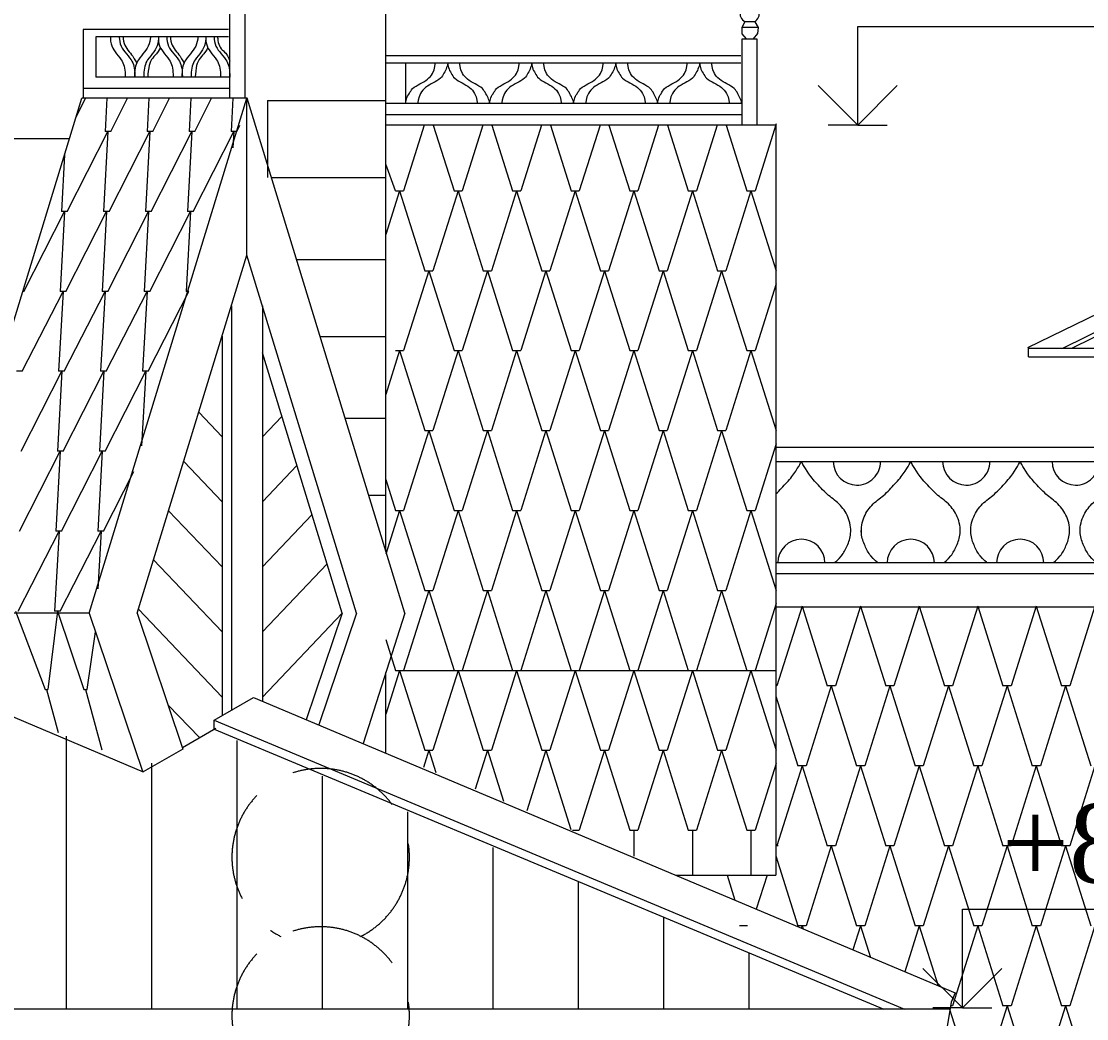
# Model space of a CAD drawing. Header units: millimetres. Extents: x 2399 to 111977, y 1313 to 59551.
# Drawn here: x 44621 to 47322, y 40204 to 42733 of the extents above; entities that cross this region are included whole.
import ezdxf

# ---------------------------------------------------------------- set-up
doc = ezdxf.new("R2010")
doc.units = ezdxf.units.MM
doc.linetypes.add('Невидимая', pattern=[391.222223, 282.222223, -109])
for name, color, linetype, lineweight in [('Basement level', 252, 'Continuous', 13), ('dim Level', 7, 'Continuous', 13), ('main line', 7, 'Continuous', 13)]:
    doc.layers.add(name, color=color, linetype=linetype, lineweight=lineweight)
doc.layers.add('hatch1', color=7, linetype='Continuous', lineweight=20, true_color=0x6a6a6a)
doc.styles.add('СГЕНЕРИР_СТИЛЬ_1', font='georgia.ttf')

msp = doc.modelspace()

# ---------------------------------------------------------------- linework, layer by layer
at = {"layer": 'Basement level', "color": 252, "linetype": 'Continuous', "lineweight": 13}
msp.add_line((45569.4541, 42303.075), (45544.7094, 42370.1423), dxfattribs=at)
at = {"layer": 'dim Level', "color": 7, "linetype": 'Continuous', "lineweight": 13}
for p, q in [((46741.2575, 42469.7343), (46741.2575, 42719.7343)), ((46741.2575, 42719.7343), (47909.8655, 42719.7343)), ((46741.2575, 42469.7343), (46641.2575, 42569.7343)), ((46841.2575, 42569.7343), (46741.2575, 42469.7343)), ((46741.2575, 42469.7343), (46666.2575, 42469.7343)), ((46741.2575, 42469.7343), (46816.2575, 42469.7343)), ((47006.6346, 40231.4363), (47006.6346, 40481.4363)), ((47006.6346, 40481.4363), (48053.0606, 40481.4363)), ((47006.6346, 40231.4363), (46906.6346, 40331.4363)), ((47106.6346, 40331.4363), (47006.6346, 40231.4363)), ((47006.6346, 40231.4363), (46931.6346, 40231.4363)), ((47006.6346, 40231.4363), (47081.6346, 40231.4363))]:
    msp.add_line(p, q, dxfattribs=at)
at = {"layer": 'hatch1', "color": 251, "linetype": 'Continuous', "lineweight": 20, "true_color": 0x6a6a6a}
for p, q in [((44760.7688, 42491.5525), (44784.1335, 42537.3894)), ((44838.0256, 42537.3894), (44833.3874, 42453.2929)), ((44847.7059, 42453.2929), (44890.5729, 42537.3894)), ((44944.465, 42537.3894), (44939.8268, 42453.2929)), ((44954.1453, 42453.2929), (44997.0122, 42537.3894)), ((45050.9043, 42537.3894), (45046.2661, 42453.2929)), ((45060.5846, 42453.2929), (45103.4515, 42537.3894)), ((45157.3437, 42537.3894), (45152.7054, 42453.2929)), ((45167.0239, 42453.2929), (45175.1439, 42469.2228)), ((45642.6364, 42469.7343), (45590.0454, 42303.075)), ((45665.3506, 42469.7343), (45717.9417, 42303.075)), ((45791.124, 42469.7343), (45738.533, 42303.075)), ((45813.8382, 42469.7343), (45866.4293, 42303.075)), ((45939.6116, 42469.7343), (45887.0206, 42303.075)), ((45962.3258, 42469.7343), (46014.9168, 42303.075)), ((46088.0992, 42469.7343), (46035.5082, 42303.075)), ((46110.8134, 42469.7343), (46163.4044, 42303.075)), ((46236.5868, 42469.7343), (46183.9958, 42303.075)), ((46259.301, 42469.7343), (46311.892, 42303.075)), ((46385.0744, 42469.7343), (46332.4833, 42303.075)), ((46407.7886, 42469.7343), (46460.3796, 42303.075)), ((46534.3786, 42472.3221), (46480.9709, 42303.075)), ((44737.249, 42250.6432), (44840.5467, 42453.2929)), ((44840.5467, 42453.2929), (44829.3698, 42250.6432)), ((44847.7059, 42453.2929), (44833.3874, 42453.2929)), ((44843.6883, 42250.6432), (44946.986, 42453.2929)), ((44946.986, 42453.2929), (44935.8092, 42250.6432)), ((44954.1453, 42453.2929), (44939.8268, 42453.2929)), ((44950.1277, 42250.6432), (45053.4253, 42453.2929)), ((45053.4253, 42453.2929), (45042.2485, 42250.6432)), ((45060.5846, 42453.2929), (45046.2661, 42453.2929)), ((45056.567, 42250.6432), (45159.8647, 42453.2929)), ((45167.0239, 42453.2929), (45152.7054, 42453.2929)), ((45159.8647, 42453.2929), (45157.5808, 42411.8842)), ((44730.8259, 42393.7973), (44722.9305, 42250.6432)), ((45579.7497, 42303.075), (45544.7094, 42192.0333)), ((45569.4541, 42303.075), (45590.0454, 42303.075)), ((45579.7497, 42303.075), (45643.6979, 42100.4253)), ((45728.2373, 42303.075), (45664.2892, 42100.4253)), ((45717.9417, 42303.075), (45738.533, 42303.075)), ((45728.2373, 42303.075), (45792.1855, 42100.4253)), ((45876.7249, 42303.075), (45812.7768, 42100.4253)), ((45866.4293, 42303.075), (45887.0206, 42303.075)), ((45876.7249, 42303.075), (45940.673, 42100.4253)), ((46025.2125, 42303.075), (45961.2644, 42100.4253)), ((46014.9168, 42303.075), (46035.5082, 42303.075)), ((46025.2125, 42303.075), (46089.1606, 42100.4253)), ((46173.7001, 42303.075), (46109.752, 42100.4253)), ((46163.4044, 42303.075), (46183.9958, 42303.075)), ((46173.7001, 42303.075), (46237.6482, 42100.4253)), ((46322.1877, 42303.075), (46258.2395, 42100.4253)), ((46311.892, 42303.075), (46332.4833, 42303.075)), ((46322.1877, 42303.075), (46386.1358, 42100.4253)), ((46470.6753, 42303.075), (46406.7271, 42100.4253)), ((46460.3796, 42303.075), (46480.9709, 42303.075)), ((46470.6753, 42303.075), (46534.6234, 42100.4253)), ((44627.5728, 42047.9935), (44730.8705, 42250.6432)), ((44730.8705, 42250.6432), (44719.6937, 42047.9935)), ((44737.249, 42250.6432), (44722.9305, 42250.6432)), ((44734.0122, 42047.9935), (44837.3099, 42250.6432)), ((44837.3099, 42250.6432), (44826.133, 42047.9935)), ((44843.6883, 42250.6432), (44829.3698, 42250.6432)), ((44840.4515, 42047.9935), (44943.7492, 42250.6432)), ((44943.7492, 42250.6432), (44932.5723, 42047.9935)), ((44950.1277, 42250.6432), (44935.8092, 42250.6432)), ((44946.8908, 42047.9935), (45050.1885, 42250.6432)), ((45050.1885, 42250.6432), (45039.0117, 42047.9935)), ((45056.567, 42250.6432), (45042.2485, 42250.6432)), ((45653.9935, 42100.4253), (45590.0454, 41897.7756)), ((45643.6979, 42100.4253), (45664.2892, 42100.4253)), ((45653.9935, 42100.4253), (45717.9417, 41897.7756)), ((45802.4811, 42100.4253), (45738.533, 41897.7756)), ((45792.1855, 42100.4253), (45812.7768, 42100.4253)), ((45802.4811, 42100.4253), (45866.4293, 41897.7756)), ((45950.9687, 42100.4253), (45887.0206, 41897.7756)), ((45940.673, 42100.4253), (45961.2644, 42100.4253)), ((45950.9687, 42100.4253), (46014.9168, 41897.7756)), ((46099.4563, 42100.4253), (46035.5082, 41897.7756)), ((46089.1606, 42100.4253), (46109.752, 42100.4253)), ((46099.4563, 42100.4253), (46163.4044, 41897.7756)), ((46247.9439, 42100.4253), (46183.9958, 41897.7756)), ((46237.6482, 42100.4253), (46258.2395, 42100.4253)), ((46247.9439, 42100.4253), (46311.892, 41897.7756)), ((46396.4315, 42100.4253), (46332.4833, 41897.7756)), ((46386.1358, 42100.4253), (46406.7271, 42100.4253)), ((46396.4315, 42100.4253), (46460.3796, 41897.7756)), ((46534.3786, 42067.0227), (46480.9709, 41897.7756)), ((44623.5552, 41845.3438), (44726.8529, 42047.9935)), ((44626.0042, 42048.3622), (44625.9839, 42047.9935)), ((44627.5728, 42047.9935), (44625.9839, 42047.9935)), ((44726.8529, 42047.9935), (44715.6761, 41845.3438)), ((44734.0122, 42047.9935), (44719.6937, 42047.9935)), ((44729.9946, 41845.3438), (44833.2923, 42047.9935)), ((44833.2923, 42047.9935), (44822.1154, 41845.3438)), ((44840.4515, 42047.9935), (44826.133, 42047.9935)), ((44836.4339, 41845.3438), (44939.7316, 42047.9935)), ((44939.7316, 42047.9935), (44928.5547, 41845.3438)), ((44946.8908, 42047.9935), (44932.5723, 42047.9935)), ((44942.8732, 41845.3438), (45046.0415, 42047.7396)), ((45046.1193, 42047.9935), (45039.0117, 42047.9935)), ((45579.7497, 41897.7756), (45544.7094, 41786.7339)), ((45569.4541, 41897.7756), (45590.0454, 41897.7756)), ((45579.7497, 41897.7756), (45643.6979, 41695.1259)), ((45728.2373, 41897.7756), (45664.2892, 41695.1259)), ((45717.9417, 41897.7756), (45738.533, 41897.7756)), ((45728.2373, 41897.7756), (45792.1855, 41695.1259)), ((45876.7249, 41897.7756), (45812.7768, 41695.1259)), ((45866.4293, 41897.7756), (45887.0206, 41897.7756)), ((45876.7249, 41897.7756), (45940.673, 41695.1259)), ((46025.2125, 41897.7756), (45961.2644, 41695.1259)), ((46014.9168, 41897.7756), (46035.5082, 41897.7756)), ((46025.2125, 41897.7756), (46089.1606, 41695.1259)), ((46173.7001, 41897.7756), (46109.752, 41695.1259)), ((46163.4044, 41897.7756), (46183.9958, 41897.7756)), ((46173.7001, 41897.7756), (46237.6482, 41695.1259)), ((46322.1877, 41897.7756), (46258.2395, 41695.1259)), ((46311.892, 41897.7756), (46332.4833, 41897.7756)), ((46322.1877, 41897.7756), (46386.1358, 41695.1259)), ((46470.6753, 41897.7756), (46406.7271, 41695.1259)), ((46460.3796, 41897.7756), (46480.9709, 41897.7756)), ((46470.6753, 41897.7756), (46534.6234, 41695.1259)), ((44623.5552, 41845.3438), (44609.2367, 41845.3438)), ((44620.3184, 41642.6941), (44723.6161, 41845.3438)), ((44723.6161, 41845.3438), (44712.4393, 41642.6941)), ((44729.9946, 41845.3438), (44715.6761, 41845.3438)), ((44726.7577, 41642.6941), (44830.0554, 41845.3438)), ((44830.0554, 41845.3438), (44818.8786, 41642.6941)), ((44836.4339, 41845.3438), (44822.1154, 41845.3438)), ((44833.1971, 41642.6941), (44936.4948, 41845.3438)), ((44936.4948, 41845.3438), (44926.0523, 41656.0085)), ((44942.8732, 41845.3438), (44928.5547, 41845.3438)), ((45653.9935, 41695.1259), (45590.0454, 41492.4762)), ((45643.6979, 41695.1259), (45664.2892, 41695.1259)), ((45653.9935, 41695.1259), (45717.9417, 41492.4762)), ((45802.4811, 41695.1259), (45738.533, 41492.4762)), ((45792.1855, 41695.1259), (45812.7768, 41695.1259)), ((45802.4811, 41695.1259), (45866.4293, 41492.4762)), ((45950.9687, 41695.1259), (45887.0206, 41492.4762)), ((45940.673, 41695.1259), (45961.2644, 41695.1259)), ((45950.9687, 41695.1259), (45950.7344, 41694.3835)), ((45950.9687, 41695.1259), (45951.2748, 41694.1559)), ((45950.9687, 41695.1259), (46014.9168, 41492.4762)), ((46099.4563, 41695.1259), (46035.5082, 41492.4762)), ((46089.1606, 41695.1259), (46109.752, 41695.1259)), ((46099.4563, 41695.1259), (46163.4044, 41492.4762)), ((46247.9439, 41695.1259), (46183.9958, 41492.4762)), ((46237.6482, 41695.1259), (46258.2395, 41695.1259)), ((46247.9439, 41695.1259), (46311.892, 41492.4762)), ((46396.4315, 41695.1259), (46332.4833, 41492.4762)), ((46386.1358, 41695.1259), (46406.7271, 41695.1259)), ((46396.4315, 41695.1259), (46460.3796, 41492.4762)), ((46534.3786, 41661.7233), (46480.9709, 41492.4762)), ((44616.3008, 41440.0444), (44719.5985, 41642.6941)), ((44719.5985, 41642.6941), (44708.4217, 41440.0444)), ((44726.7577, 41642.6941), (44712.4393, 41642.6941)), ((44722.7401, 41440.0444), (44826.0378, 41642.6941)), ((44826.0378, 41642.6941), (44814.861, 41440.0444)), ((44833.1971, 41642.6941), (44818.8786, 41642.6941)), ((44829.1795, 41440.0444), (44906.1594, 41591.0638)), ((45544.7094, 41570.8912), (45569.4541, 41492.4762)), ((45579.7497, 41492.4762), (45544.7094, 41381.4345)), ((45569.4541, 41492.4762), (45590.0454, 41492.4762)), ((45579.7497, 41492.4762), (45643.6979, 41289.8265)), ((45728.2373, 41492.4762), (45664.2892, 41289.8265)), ((45717.9417, 41492.4762), (45738.533, 41492.4762)), ((45728.2373, 41492.4762), (45792.1855, 41289.8265)), ((45876.7249, 41492.4762), (45812.7768, 41289.8265)), ((45866.4293, 41492.4762), (45887.0206, 41492.4762)), ((45876.7249, 41492.4762), (45940.673, 41289.8265)), ((46025.2125, 41492.4762), (45961.2644, 41289.8265)), ((46014.9168, 41492.4762), (46035.5082, 41492.4762)), ((46025.2125, 41492.4762), (46089.1606, 41289.8265)), ((46173.7001, 41492.4762), (46109.752, 41289.8265)), ((46163.4044, 41492.4762), (46183.9958, 41492.4762)), ((46173.7001, 41492.4762), (46237.6482, 41289.8265)), ((46322.1877, 41492.4762), (46258.2395, 41289.8265)), ((46311.892, 41492.4762), (46332.4833, 41492.4762)), ((46322.1877, 41492.4762), (46386.1358, 41289.8265)), ((46470.6753, 41492.4762), (46406.7271, 41289.8265)), ((46460.3796, 41492.4762), (46480.9709, 41492.4762)), ((46470.6753, 41492.4762), (46534.6234, 41289.8265)), ((44613.4443, 41237.3947), (44716.742, 41440.0444)), ((44716.742, 41440.0444), (44705.5651, 41237.3947)), ((44722.7401, 41440.0444), (44708.4217, 41440.0444)), ((44719.8836, 41237.3947), (44823.1813, 41440.0444)), ((44829.1795, 41440.0444), (44814.861, 41440.0444)), ((44823.1813, 41440.0444), (44815.1175, 41293.8377)), ((45653.9935, 41289.8265), (45590.0454, 41087.1768)), ((45643.6979, 41289.8265), (45664.2892, 41289.8265)), ((45653.9935, 41289.8265), (45717.9417, 41087.1768)), ((45802.4811, 41289.8265), (45738.533, 41087.1768)), ((45792.1855, 41289.8265), (45812.7768, 41289.8265)), ((45802.4811, 41289.8265), (45866.4293, 41087.1768)), ((45950.9687, 41289.8265), (45887.0206, 41087.1768)), ((45940.673, 41289.8265), (45961.2644, 41289.8265)), ((45950.9687, 41289.8265), (45950.7344, 41289.0841)), ((45950.9687, 41289.8265), (46014.9168, 41087.1768)), ((45950.9687, 41289.8265), (45951.2748, 41288.8565)), ((46099.4563, 41289.8265), (46035.5082, 41087.1768)), ((46089.1606, 41289.8265), (46109.752, 41289.8265)), ((46099.4563, 41289.8265), (46163.4044, 41087.1768)), ((46247.9439, 41289.8265), (46183.9958, 41087.1768)), ((46237.6482, 41289.8265), (46258.2395, 41289.8265)), ((46247.9439, 41289.8265), (46311.892, 41087.1768)), ((46396.4315, 41289.8265), (46332.4833, 41087.1768)), ((46386.1358, 41289.8265), (46406.7271, 41289.8265)), ((46396.4315, 41289.8265), (46460.3796, 41087.1768)), ((46534.3786, 41256.424), (46480.9709, 41087.1768)), ((46600.1885, 41250.1817), (46536.2404, 41047.532)), ((46600.1885, 41250.1817), (46664.1366, 41047.532)), ((46748.6761, 41250.1817), (46684.728, 41047.532)), ((46748.6761, 41250.1817), (46812.6242, 41047.532)), ((46897.1637, 41250.1817), (46833.2156, 41047.532)), ((46897.1637, 41250.1817), (46961.1118, 41047.532)), ((47045.6513, 41250.1817), (46981.7031, 41047.532)), ((47045.6513, 41250.1817), (47109.5994, 41047.532)), ((47194.1389, 41250.1817), (47130.1907, 41047.532)), ((47194.1389, 41250.1817), (47258.087, 41047.532)), ((47342.6264, 41250.1817), (47278.6783, 41047.532)), ((44606.285, 41237.3947), (44681.386, 41038.8841)), ((44712.7244, 41237.3947), (44688.4687, 41038.8841)), ((44719.8836, 41237.3947), (44705.5651, 41237.3947)), ((44712.7244, 41237.3947), (44779.8349, 41038.8841)), ((44788.3341, 41038.8841), (44809.1122, 41184.7369)), ((45544.7094, 41165.5919), (45569.4541, 41087.1768)), ((45579.7497, 41087.1768), (45544.7094, 40976.1351)), ((45569.4541, 41087.1768), (45590.0454, 41087.1768)), ((45579.7497, 41087.1768), (45643.6979, 40884.5271)), ((45728.2373, 41087.1768), (45664.2892, 40884.5271)), ((45717.9417, 41087.1768), (45738.533, 41087.1768)), ((45728.2373, 41087.1768), (45792.1855, 40884.5271)), ((45876.7249, 41087.1768), (45812.7768, 40884.5271)), ((45866.4293, 41087.1768), (45887.0206, 41087.1768)), ((45876.7249, 41087.1768), (45940.673, 40884.5271)), ((46025.2125, 41087.1768), (45961.2644, 40884.5271)), ((46014.9168, 41087.1768), (46035.5082, 41087.1768)), ((46025.2125, 41087.1768), (46089.1606, 40884.5271)), ((46173.7001, 41087.1768), (46109.752, 40884.5271)), ((46163.4044, 41087.1768), (46183.9958, 41087.1768)), ((46173.7001, 41087.1768), (46237.6482, 40884.5271)), ((46322.1877, 41087.1768), (46258.2395, 40884.5271)), ((46311.892, 41087.1768), (46332.4833, 41087.1768)), ((46322.1877, 41087.1768), (46386.1358, 40884.5271)), ((46470.6753, 41087.1768), (46406.7271, 40884.5271)), ((46460.3796, 41087.1768), (46480.9709, 41087.1768)), ((46470.6753, 41087.1768), (46534.6234, 40884.5271)), ((44681.386, 41038.8841), (44688.4687, 41038.8841)), ((44684.9274, 41038.8841), (44714.2892, 40929.3043)), ((44779.8349, 41038.8841), (44788.3341, 41038.8841)), ((44784.0845, 41038.8841), (44825.2403, 40885.2885)), ((46536.2404, 41047.532), (46533.9668, 41047.532)), ((46674.4323, 41047.532), (46610.4842, 40844.8823)), ((46684.728, 41047.532), (46664.1366, 41047.532)), ((46674.4323, 41047.532), (46738.3804, 40844.8823)), ((46822.9199, 41047.532), (46758.9718, 40844.8823)), ((46833.2156, 41047.532), (46812.6242, 41047.532)), ((46822.9199, 41047.532), (46886.868, 40844.8823)), ((46971.4075, 41047.532), (46907.4593, 40844.8823)), ((46981.7031, 41047.532), (46961.1118, 41047.532)), ((46971.4075, 41047.532), (47035.3556, 40844.8823)), ((47119.8951, 41047.532), (47055.9469, 40844.8823)), ((47130.1907, 41047.532), (47109.5994, 41047.532)), ((47119.8951, 41047.532), (47183.8432, 40844.8823)), ((47268.3827, 41047.532), (47204.4345, 40844.8823)), ((47278.6783, 41047.532), (47258.087, 41047.532)), ((47268.3827, 41047.532), (47332.3308, 40844.8823)), ((46533.9668, 41022.1102), (46589.8928, 40844.8823)), ((45653.9935, 40884.5271), (45640.3146, 40841.1791)), ((45643.6979, 40884.5271), (45664.2892, 40884.5271)), ((45653.9935, 40884.5271), (45671.8649, 40827.8933)), ((45802.4811, 40884.5271), (45771.3853, 40785.9853)), ((45792.1855, 40884.5271), (45812.7768, 40884.5271)), ((45802.4811, 40884.5271), (45843.1076, 40755.7832)), ((45950.9687, 40884.5271), (45902.4559, 40730.7916)), ((45940.673, 40884.5271), (45961.2644, 40884.5271)), ((45950.9687, 40884.5271), (45950.7344, 40883.7847)), ((45950.9687, 40884.5271), (46014.3502, 40683.673)), ((45950.9687, 40884.5271), (45951.2748, 40883.5572)), ((46099.4563, 40884.5271), (46035.5082, 40681.8774)), ((46089.1606, 40884.5271), (46109.752, 40884.5271)), ((46099.4563, 40884.5271), (46163.4044, 40681.8774)), ((46247.9439, 40884.5271), (46183.9958, 40681.8774)), ((46237.6482, 40884.5271), (46258.2395, 40884.5271)), ((46247.9439, 40884.5271), (46311.892, 40681.8774)), ((46396.4315, 40884.5271), (46332.4833, 40681.8774)), ((46386.1358, 40884.5271), (46406.7271, 40884.5271)), ((46396.4315, 40884.5271), (46460.3796, 40681.8774)), ((46534.3786, 40851.1246), (46480.9709, 40681.8774)), ((46600.1885, 40844.8823), (46536.2404, 40642.2326)), ((46610.4842, 40844.8823), (46589.8928, 40844.8823)), ((46600.1885, 40844.8823), (46664.1366, 40642.2326)), ((46748.6761, 40844.8823), (46684.728, 40642.2326)), ((46758.9718, 40844.8823), (46738.3804, 40844.8823)), ((46748.6761, 40844.8823), (46812.6242, 40642.2326)), ((46897.1637, 40844.8823), (46833.2156, 40642.2326)), ((46907.4593, 40844.8823), (46886.868, 40844.8823)), ((46897.1637, 40844.8823), (46961.1118, 40642.2326)), ((47045.6513, 40844.8823), (46981.7031, 40642.2326)), ((47055.9469, 40844.8823), (47035.3556, 40844.8823)), ((47045.6513, 40844.8823), (47109.5994, 40642.2326)), ((47194.1389, 40844.8823), (47130.1907, 40642.2326)), ((47204.4345, 40844.8823), (47183.8432, 40844.8823)), ((47194.1389, 40844.8823), (47258.087, 40642.2326)), ((47342.6264, 40844.8823), (47278.6783, 40642.2326)), ((46018.6143, 40681.8774), (46035.5082, 40681.8774)), ((46163.4044, 40681.8774), (46183.9958, 40681.8774)), ((46173.7001, 40681.8774), (46173.7001, 40615.785)), ((46311.892, 40681.8774), (46332.4833, 40681.8774)), ((46322.1877, 40681.8774), (46322.1877, 40567.851)), ((46460.3796, 40681.8774), (46480.9709, 40681.8774)), ((46470.6753, 40681.8774), (46470.6753, 40567.851)), ((46539.2846, 40642.2326), (46533.9668, 40642.2326)), ((46535.0244, 40642.2326), (46533.9668, 40638.8811)), ((46674.4323, 40642.2326), (46610.4842, 40439.5829)), ((46684.728, 40642.2326), (46664.1366, 40642.2326)), ((46674.4323, 40642.2326), (46738.3804, 40439.5829)), ((46822.9199, 40642.2326), (46758.9718, 40439.5829)), ((46833.2156, 40642.2326), (46812.6242, 40642.2326)), ((46822.9199, 40642.2326), (46886.868, 40439.5829)), ((46971.4075, 40642.2326), (46907.4593, 40439.5829)), ((46981.7031, 40642.2326), (46961.1118, 40642.2326)), ((46971.4075, 40642.2326), (47035.3556, 40439.5829)), ((47119.8951, 40642.2326), (47055.9469, 40439.5829)), ((47130.1907, 40642.2326), (47109.5994, 40642.2326)), ((47119.8951, 40642.2326), (47183.8432, 40439.5829)), ((47268.3827, 40642.2326), (47204.4345, 40439.5829)), ((47278.6783, 40642.2326), (47258.087, 40642.2326)), ((47268.3827, 40642.2326), (47332.3308, 40439.5829)), ((46533.9668, 40616.8108), (46589.8928, 40439.5829)), ((46410.0087, 40567.851), (46430.07, 40504.2774)), ((46511.5525, 40567.851), (46484.2868, 40481.4467)), ((46461.9966, 40439.5829), (46441.4053, 40439.5829)), ((46610.4842, 40439.5829), (46589.8928, 40439.5829)), ((46600.1885, 40439.5829), (46598.2548, 40433.4549)), ((46600.1885, 40439.5829), (46602.7149, 40431.5767)), ((46748.6761, 40439.5829), (46729.3254, 40378.2611)), ((46758.9718, 40439.5829), (46738.3804, 40439.5829)), ((46748.6761, 40439.5829), (46773.9576, 40359.4666)), ((46897.1637, 40439.5829), (46860.3961, 40323.0674)), ((46907.4593, 40439.5829), (46886.868, 40439.5829)), ((46897.1637, 40439.5829), (46945.2003, 40287.3564)), ((47045.6513, 40439.5829), (46981.7031, 40236.9332)), ((47055.9469, 40439.5829), (47035.3556, 40439.5829)), ((47045.6513, 40439.5829), (47109.5994, 40236.9332)), ((47194.1389, 40439.5829), (47130.1907, 40236.9332)), ((47204.4345, 40439.5829), (47183.8432, 40439.5829)), ((47194.1389, 40439.5829), (47258.087, 40236.9332)), ((47342.6264, 40439.5829), (47278.6783, 40236.9332)), ((46974.0465, 40228.5703), (47035.3556, 40034.2835)), ((46981.7031, 40236.9332), (46976.7508, 40236.9332)), ((46981.7031, 40236.9332), (46976.7508, 40236.9332)), ((47119.8951, 40236.9332), (47055.9469, 40034.2835)), ((47130.1907, 40236.9332), (47109.5994, 40236.9332)), ((47119.8951, 40236.9332), (47183.8432, 40034.2835)), ((47268.3827, 40236.9332), (47204.4345, 40034.2835)), ((47278.6783, 40236.9332), (47258.087, 40236.9332)), ((47268.3827, 40236.9332), (47332.3308, 40034.2835))]:
    msp.add_line(p, q, dxfattribs=at)
at = {"layer": 'hatch1', "color": 251, "linetype": 'Невидимая', "lineweight": 20, "true_color": 0x6a6a6a}
for centre in [(45379.9464, 40613.5018), (45379.9464, 40212.0754)]:
    msp.add_arc(centre, 225, 296.7457516, 243.2542484, dxfattribs=at)
at = {"layer": 'hatch1', "color": 251, "linetype": 'Continuous', "lineweight": 20, "true_color": 0x6a6a6a}
for points, knots in [([(44847.1602, 42693.2187), (44847.1602, 42693.2187), (44846.4257, 42684.2236), (44848.5515, 42675.6196), (44850.3941, 42668.162), (44854.2494, 42661.3841), (44858.8056, 42655.1866), (44863.8194, 42648.3667), (44869.8703, 42642.3388), (44874.4287, 42635.2118), (44877.7107, 42630.0803), (44880.0701, 42624.4387), (44881.6245, 42618.5478), (44883.3516, 42612.0023), (44884.0978, 42605.2432), (44884.2756, 42598.4752), (44884.3733, 42594.7563), (44884.2756, 42591.0353), (44884.2756, 42591.0353)], [0, 0, 0, 0, 1, 1, 1, 2, 2, 2, 3, 3, 3, 4, 4, 4, 5, 5, 5, 6, 6, 6, 6]), ([(44869.3691, 42693.2187), (44869.3691, 42693.2187), (44869.1695, 42683.9837), (44871.9444, 42675.357), (44874.3365, 42667.9201), (44878.7716, 42661.3524), (44883.5898, 42655.1866), (44888.802, 42648.5165), (44894.7011, 42642.3672), (44899.2128, 42635.2118), (44902.4612, 42630.06), (44904.8462, 42624.4346), (44906.4086, 42618.5478), (44908.1452, 42612.0048), (44908.882, 42605.2432), (44909.0597, 42598.4752), (44909.1574, 42594.7563), (44909.0597, 42591.0353), (44909.0597, 42591.0353)], [0, 0, 0, 0, 1, 1, 1, 2, 2, 2, 3, 3, 3, 4, 4, 4, 5, 5, 5, 6, 6, 6, 6]), ([(44879.6235, 42693.2187), (44879.6235, 42693.2187), (44878.9971, 42684.6321), (44881.5363, 42676.6298), (44883.5424, 42670.3076), (44887.4149, 42664.8007), (44891.4253, 42659.5016), (44895.4025, 42654.2462), (44899.7474, 42649.2682), (44903.5331, 42643.8737), (44909.2196, 42635.7706), (44913.6358, 42626.8721), (44913.6358, 42626.8721)], [0, 0, 0, 0, 1, 1, 1, 2, 2, 2, 3, 3, 3, 4, 4, 4, 4]), ([(44948.587, 42693.2187), (44948.587, 42693.2187), (44948.1355, 42683.9744), (44945.1331, 42675.357), (44942.5652, 42667.9866), (44938.2635, 42661.3704), (44933.4877, 42655.1866), (44928.3135, 42648.4868), (44922.3841, 42642.3625), (44917.8647, 42635.2118), (44914.6108, 42630.0635), (44912.2312, 42624.4346), (44910.6688, 42618.5478), (44908.9323, 42612.0048), (44908.1955, 42605.2432), (44908.0177, 42598.4752), (44907.92, 42594.7563), (44908.0177, 42591.0353), (44908.0177, 42591.0353)], [0, 0, 0, 0, 1, 1, 1, 2, 2, 2, 3, 3, 3, 4, 4, 4, 5, 5, 5, 6, 6, 6, 6]), ([(44968.6143, 42693.2187), (44968.6143, 42693.2187), (44968.8495, 42684.623), (44966.8897, 42676.3527), (44965.0788, 42668.7107), (44961.5117, 42661.5992), (44956.9689, 42655.1866), (44952.0754, 42648.2791), (44945.9349, 42642.3216), (44941.3458, 42635.2118), (44938.0422, 42630.0936), (44935.7003, 42624.4408), (44934.15, 42618.5478), (44932.4277, 42612.001), (44931.6767, 42605.2432), (44931.4989, 42598.4752), (44931.4012, 42594.7563), (44931.4989, 42591.0353), (44931.4989, 42591.0353)], [0, 0, 0, 0, 1, 1, 1, 2, 2, 2, 3, 3, 3, 4, 4, 4, 5, 5, 5, 6, 6, 6, 6]), ([(44968.6143, 42693.2187), (44968.6143, 42693.2187), (44967.8798, 42684.2236), (44970.0056, 42675.6196), (44971.8481, 42668.162), (44975.7035, 42661.3841), (44980.2597, 42655.1866), (44985.2734, 42648.3667), (44991.3244, 42642.3388), (44995.8827, 42635.2118), (44999.1648, 42630.0803), (45001.5242, 42624.4387), (45003.0786, 42618.5478), (45004.8057, 42612.0023), (45005.5519, 42605.2432), (45005.7297, 42598.4752), (45005.8273, 42594.7563), (45005.7297, 42591.0353), (45005.7297, 42591.0353)], [0, 0, 0, 0, 1, 1, 1, 2, 2, 2, 3, 3, 3, 4, 4, 4, 5, 5, 5, 6, 6, 6, 6]), ([(44989.5202, 42693.2187), (44989.5202, 42693.2187), (44989.3206, 42683.9837), (44992.0954, 42675.357), (44994.4876, 42667.9201), (44998.9227, 42661.3524), (45003.7408, 42655.1866), (45008.9531, 42648.5165), (45014.8522, 42642.3672), (45019.3639, 42635.2118), (45022.6122, 42630.06), (45024.9973, 42624.4346), (45026.5597, 42618.5478), (45028.2963, 42612.0048), (45029.033, 42605.2432), (45029.2108, 42598.4752), (45029.3085, 42594.7563), (45029.2108, 42591.0353), (45029.2108, 42591.0353)], [0, 0, 0, 0, 1, 1, 1, 2, 2, 2, 3, 3, 3, 4, 4, 4, 5, 5, 5, 6, 6, 6, 6]), ([(44999.6498, 42693.2187), (44999.6498, 42693.2187), (44999.0234, 42684.6321), (45001.5626, 42676.6298), (45003.5687, 42670.3076), (45007.4412, 42664.8007), (45011.4516, 42659.5016), (45015.4288, 42654.2462), (45019.7737, 42649.2682), (45023.5594, 42643.8737), (45029.2459, 42635.7706), (45033.6621, 42626.8721), (45033.6621, 42626.8721)], [0, 0, 0, 0, 1, 1, 1, 2, 2, 2, 3, 3, 3, 4, 4, 4, 4]), ([(45068.738, 42693.2187), (45068.738, 42693.2187), (45068.2866, 42683.9744), (45065.2842, 42675.357), (45062.7162, 42667.9866), (45058.4146, 42661.3704), (45053.6388, 42655.1866), (45048.4646, 42648.4868), (45042.5351, 42642.3625), (45038.0157, 42635.2118), (45034.7619, 42630.0635), (45032.3823, 42624.4346), (45030.8199, 42618.5478), (45029.0834, 42612.0048), (45028.3466, 42605.2432), (45028.1688, 42598.4752), (45028.0711, 42594.7563), (45028.1688, 42591.0353), (45028.1688, 42591.0353)], [0, 0, 0, 0, 1, 1, 1, 2, 2, 2, 3, 3, 3, 4, 4, 4, 5, 5, 5, 6, 6, 6, 6]), ([(45088.7653, 42693.2187), (45088.7653, 42693.2187), (45089.0005, 42684.623), (45087.0408, 42676.3527), (45085.2298, 42668.7107), (45081.6628, 42661.5992), (45077.1199, 42655.1866), (45072.2265, 42648.2791), (45066.086, 42642.3216), (45061.4969, 42635.2118), (45058.1933, 42630.0936), (45055.8514, 42624.4408), (45054.3011, 42618.5478), (45052.5788, 42612.001), (45051.8277, 42605.2432), (45051.65, 42598.4752), (45051.5523, 42594.7563), (45051.65, 42591.0353), (45051.65, 42591.0353)], [0, 0, 0, 0, 1, 1, 1, 2, 2, 2, 3, 3, 3, 4, 4, 4, 5, 5, 5, 6, 6, 6, 6]), ([(45088.7653, 42693.2187), (45088.7653, 42693.2187), (45088.0308, 42684.2236), (45090.1566, 42675.6196), (45091.9992, 42668.162), (45095.8545, 42661.3841), (45100.4108, 42655.1866), (45105.4245, 42648.3667), (45111.4754, 42642.3388), (45116.0338, 42635.2118), (45119.3159, 42630.0803), (45121.6752, 42624.4387), (45123.2296, 42618.5478), (45124.9567, 42612.0023), (45125.703, 42605.2432), (45125.8807, 42598.4752), (45125.9784, 42594.7563), (45125.8807, 42591.0353), (45125.8807, 42591.0353)], [0, 0, 0, 0, 1, 1, 1, 2, 2, 2, 3, 3, 3, 4, 4, 4, 5, 5, 5, 6, 6, 6, 6]), ([(45109.6713, 42693.2187), (45109.6713, 42693.2187), (45109.4717, 42683.9837), (45112.2465, 42675.357), (45114.6386, 42667.9201), (45119.0738, 42661.3524), (45123.8919, 42655.1866), (45129.1042, 42648.5165), (45135.0033, 42642.3672), (45139.515, 42635.2118), (45142.7633, 42630.06), (45145.1484, 42624.4346), (45146.7108, 42618.5478), (45148.4473, 42612.0048), (45149.1841, 42605.2432), (45149.3619, 42598.4752), (45149.4596, 42594.7563), (45149.3619, 42591.0353), (45149.3619, 42591.0353)], [0, 0, 0, 0, 1, 1, 1, 2, 2, 2, 3, 3, 3, 4, 4, 4, 5, 5, 5, 6, 6, 6, 6]), ([(45118.7197, 42693.2187), (45118.7197, 42693.2187), (45118.7405, 42685.876), (45120.3934, 42678.7817), (45121.7142, 42673.1132), (45124.1662, 42667.7647), (45127.8054, 42663.2405), (45131.1991, 42659.0214), (45135.7158, 42655.8416), (45139.282, 42651.7638), (45146.7375, 42643.239), (45149.7977, 42631.9188), (45149.7977, 42631.9188)], [0, 0, 0, 0, 1, 1, 1, 2, 2, 2, 3, 3, 3, 4, 4, 4, 4]), ([(44973.7051, 42665.7363), (44973.7051, 42665.7363), (44969.515, 42657.5252), (44963.7259, 42650.4381), (44959.6792, 42645.4842), (44954.8326, 42641.174), (44951.4523, 42635.7536), (44947.497, 42629.4113), (44945.5194, 42622.0981), (44944.2196, 42614.7131), (44942.153, 42602.9713), (44941.5895, 42591.0353), (44941.5895, 42591.0353)], [0, 0, 0, 0, 1, 1, 1, 2, 2, 2, 3, 3, 3, 4, 4, 4, 4]), ([(45093.8562, 42665.7363), (45093.8562, 42665.7363), (45089.666, 42657.5252), (45083.8769, 42650.4381), (45079.8303, 42645.4842), (45074.9837, 42641.174), (45071.6033, 42635.7536), (45067.6481, 42629.4113), (45065.6705, 42622.0981), (45064.3707, 42614.7131), (45062.3041, 42602.9713), (45061.7406, 42591.0353), (45061.7406, 42591.0353)], [0, 0, 0, 0, 1, 1, 1, 2, 2, 2, 3, 3, 3, 4, 4, 4, 4]), ([(45595.5607, 42525.0933), (45595.5607, 42525.0933), (45595.8533, 42530.3856), (45597.4087, 42535.3879), (45598.9307, 42540.2824), (45601.5063, 42544.7567), (45604.0774, 42549.2015), (45606.7197, 42553.7694), (45609.3871, 42558.3537), (45613.1277, 42562.0624), (45618.3744, 42567.2645), (45625.1745, 42570.468), (45631.7046, 42573.9707), (45638.3154, 42577.5167), (45644.9137, 42581.1783), (45650.7578, 42585.879), (45655.8988, 42590.0141), (45660.4818, 42594.8402), (45663.6188, 42600.6452), (45669.9875, 42612.4306), (45670.2874, 42626.3671), (45670.2874, 42626.3671)], [0, 0, 0, 0, 1, 1, 1, 2, 2, 2, 3, 3, 3, 4, 4, 4, 5, 5, 5, 6, 6, 6, 7, 7, 7, 7]), ([(45702.091, 42625.4576), (45702.091, 42625.4576), (45701.029, 42620.1847), (45699.1757, 42615.1629), (45697.4032, 42610.3601), (45695.0177, 42605.8154), (45692.5071, 42601.3493), (45689.9206, 42596.7485), (45687.2092, 42592.1879), (45683.4568, 42588.4884), (45678.1953, 42583.3012), (45671.4099, 42580.0828), (45664.8799, 42576.5801), (45658.269, 42573.0341), (45651.6707, 42569.3725), (45645.8266, 42564.6719), (45640.6856, 42560.5367), (45636.1026, 42555.7106), (45632.9657, 42549.9056), (45626.597, 42538.1202), (45626.297, 42524.1837), (45626.297, 42524.1837)], [0, 0, 0, 0, 1, 1, 1, 2, 2, 2, 3, 3, 3, 4, 4, 4, 5, 5, 5, 6, 6, 6, 7, 7, 7, 7]), ([(45702.091, 42625.4576), (45702.091, 42625.4576), (45702.3835, 42620.1652), (45703.939, 42615.1629), (45705.461, 42610.2684), (45708.0366, 42605.7941), (45710.6076, 42601.3493), (45713.2499, 42596.7814), (45715.9174, 42592.1971), (45719.6579, 42588.4884), (45724.9047, 42583.2863), (45731.7047, 42580.0828), (45738.2348, 42576.5801), (45744.8457, 42573.0341), (45751.444, 42569.3725), (45757.2881, 42564.6719), (45762.4291, 42560.5367), (45767.0121, 42555.7106), (45770.149, 42549.9056), (45776.5177, 42538.1202), (45776.8177, 42524.1837), (45776.8177, 42524.1837)], [0, 0, 0, 0, 1, 1, 1, 2, 2, 2, 3, 3, 3, 4, 4, 4, 5, 5, 5, 6, 6, 6, 7, 7, 7, 7]), ([(45808.4591, 42525.0933), (45808.4591, 42525.0933), (45807.3971, 42530.3662), (45805.5438, 42535.3879), (45803.7713, 42540.1907), (45801.3859, 42544.7354), (45798.8752, 42549.2015), (45796.2887, 42553.8024), (45793.5774, 42558.3629), (45789.8249, 42562.0624), (45784.5634, 42567.2496), (45777.7781, 42570.468), (45771.248, 42573.9707), (45764.6372, 42577.5167), (45758.0389, 42581.1783), (45752.1947, 42585.879), (45747.0538, 42590.0141), (45742.4708, 42594.8402), (45739.3338, 42600.6452), (45732.9651, 42612.4306), (45732.6652, 42626.3671), (45732.6652, 42626.3671)], [0, 0, 0, 0, 1, 1, 1, 2, 2, 2, 3, 3, 3, 4, 4, 4, 5, 5, 5, 6, 6, 6, 7, 7, 7, 7]), ([(45808.4591, 42525.0933), (45808.4591, 42525.0933), (45808.7517, 42530.3856), (45810.3071, 42535.3879), (45811.8291, 42540.2824), (45814.4047, 42544.7567), (45816.9758, 42549.2015), (45819.6181, 42553.7694), (45822.2855, 42558.3537), (45826.0261, 42562.0624), (45831.2728, 42567.2645), (45838.0729, 42570.468), (45844.603, 42573.9707), (45851.2138, 42577.5167), (45857.8121, 42581.1783), (45863.6562, 42585.879), (45868.7972, 42590.0141), (45873.3802, 42594.8402), (45876.5172, 42600.6452), (45882.8859, 42612.4306), (45883.1858, 42626.3671), (45883.1858, 42626.3671)], [0, 0, 0, 0, 1, 1, 1, 2, 2, 2, 3, 3, 3, 4, 4, 4, 5, 5, 5, 6, 6, 6, 7, 7, 7, 7]), ([(45914.9893, 42625.4576), (45914.9893, 42625.4576), (45913.9274, 42620.1847), (45912.0741, 42615.1629), (45910.3016, 42610.3601), (45907.9161, 42605.8154), (45905.4054, 42601.3493), (45902.819, 42596.7485), (45900.1076, 42592.1879), (45896.3552, 42588.4884), (45891.0936, 42583.3012), (45884.3083, 42580.0828), (45877.7782, 42576.5801), (45871.1674, 42573.0341), (45864.5691, 42569.3725), (45858.725, 42564.6719), (45853.584, 42560.5367), (45849.001, 42555.7106), (45845.8641, 42549.9056), (45839.4954, 42538.1202), (45839.1954, 42524.1837), (45839.1954, 42524.1837)], [0, 0, 0, 0, 1, 1, 1, 2, 2, 2, 3, 3, 3, 4, 4, 4, 5, 5, 5, 6, 6, 6, 7, 7, 7, 7]), ([(45914.9893, 42625.4576), (45914.9893, 42625.4576), (45915.2819, 42620.1652), (45916.8374, 42615.1629), (45918.3594, 42610.2684), (45920.935, 42605.7941), (45923.506, 42601.3493), (45926.1483, 42596.7814), (45928.8158, 42592.1971), (45932.5563, 42588.4884), (45937.8031, 42583.2863), (45944.6031, 42580.0828), (45951.1332, 42576.5801), (45957.744, 42573.0341), (45964.3423, 42569.3725), (45970.1865, 42564.6719), (45975.3275, 42560.5367), (45979.9105, 42555.7106), (45983.0474, 42549.9056), (45989.4161, 42538.1202), (45989.716, 42524.1837), (45989.716, 42524.1837)], [0, 0, 0, 0, 1, 1, 1, 2, 2, 2, 3, 3, 3, 4, 4, 4, 5, 5, 5, 6, 6, 6, 7, 7, 7, 7]), ([(46021.3575, 42525.0933), (46021.3575, 42525.0933), (46020.2955, 42530.3662), (46018.4422, 42535.3879), (46016.6697, 42540.1907), (46014.2843, 42544.7354), (46011.7736, 42549.2015), (46009.1871, 42553.8024), (46006.4757, 42558.3629), (46002.7233, 42562.0624), (45997.4618, 42567.2496), (45990.6765, 42570.468), (45984.1464, 42573.9707), (45977.5356, 42577.5167), (45970.9372, 42581.1783), (45965.0931, 42585.879), (45959.9521, 42590.0141), (45955.3691, 42594.8402), (45952.2322, 42600.6452), (45945.8635, 42612.4306), (45945.5636, 42626.3671), (45945.5636, 42626.3671)], [0, 0, 0, 0, 1, 1, 1, 2, 2, 2, 3, 3, 3, 4, 4, 4, 5, 5, 5, 6, 6, 6, 7, 7, 7, 7]), ([(46021.3575, 42525.0933), (46021.3575, 42525.0933), (46021.6501, 42530.3856), (46023.2055, 42535.3879), (46024.7275, 42540.2824), (46027.3031, 42544.7567), (46029.8742, 42549.2015), (46032.5164, 42553.7694), (46035.1839, 42558.3537), (46038.9244, 42562.0624), (46044.1712, 42567.2645), (46050.9713, 42570.468), (46057.5014, 42573.9707), (46064.1122, 42577.5167), (46070.7105, 42581.1783), (46076.5546, 42585.879), (46081.6956, 42590.0141), (46086.2786, 42594.8402), (46089.4155, 42600.6452), (46095.7842, 42612.4306), (46096.0842, 42626.3671), (46096.0842, 42626.3671)], [0, 0, 0, 0, 1, 1, 1, 2, 2, 2, 3, 3, 3, 4, 4, 4, 5, 5, 5, 6, 6, 6, 7, 7, 7, 7]), ([(46127.8877, 42625.4576), (46127.8877, 42625.4576), (46126.8258, 42620.1847), (46124.9725, 42615.1629), (46123.1999, 42610.3601), (46120.8145, 42605.8154), (46118.3038, 42601.3493), (46115.7173, 42596.7485), (46113.006, 42592.1879), (46109.2535, 42588.4884), (46103.992, 42583.3012), (46097.2067, 42580.0828), (46090.6766, 42576.5801), (46084.0658, 42573.0341), (46077.4675, 42569.3725), (46071.6234, 42564.6719), (46066.4824, 42560.5367), (46061.8994, 42555.7106), (46058.7624, 42549.9056), (46052.3937, 42538.1202), (46052.0938, 42524.1837), (46052.0938, 42524.1837)], [0, 0, 0, 0, 1, 1, 1, 2, 2, 2, 3, 3, 3, 4, 4, 4, 5, 5, 5, 6, 6, 6, 7, 7, 7, 7]), ([(46127.8877, 42625.4576), (46127.8877, 42625.4576), (46128.1803, 42620.1652), (46129.7358, 42615.1629), (46131.2577, 42610.2684), (46133.8333, 42605.7941), (46136.4044, 42601.3493), (46139.0467, 42596.7814), (46141.7141, 42592.1971), (46145.4547, 42588.4884), (46150.7015, 42583.2863), (46157.5015, 42580.0828), (46164.0316, 42576.5801), (46170.6424, 42573.0341), (46177.2407, 42569.3725), (46183.0849, 42564.6719), (46188.2258, 42560.5367), (46192.8088, 42555.7106), (46195.9458, 42549.9056), (46202.3145, 42538.1202), (46202.6144, 42524.1837), (46202.6144, 42524.1837)], [0, 0, 0, 0, 1, 1, 1, 2, 2, 2, 3, 3, 3, 4, 4, 4, 5, 5, 5, 6, 6, 6, 7, 7, 7, 7]), ([(46234.2559, 42525.0933), (46234.2559, 42525.0933), (46233.1939, 42530.3662), (46231.3406, 42535.3879), (46229.5681, 42540.1907), (46227.1826, 42544.7354), (46224.672, 42549.2015), (46222.0855, 42553.8024), (46219.3741, 42558.3629), (46215.6217, 42562.0624), (46210.3601, 42567.2496), (46203.5748, 42570.468), (46197.0448, 42573.9707), (46190.4339, 42577.5167), (46183.8356, 42581.1783), (46177.9915, 42585.879), (46172.8505, 42590.0141), (46168.2675, 42594.8402), (46165.1306, 42600.6452), (46158.7619, 42612.4306), (46158.4619, 42626.3671), (46158.4619, 42626.3671)], [0, 0, 0, 0, 1, 1, 1, 2, 2, 2, 3, 3, 3, 4, 4, 4, 5, 5, 5, 6, 6, 6, 7, 7, 7, 7]), ([(46234.2559, 42525.0933), (46234.2559, 42525.0933), (46234.5484, 42530.3856), (46236.1039, 42535.3879), (46237.6259, 42540.2824), (46240.2015, 42544.7567), (46242.7725, 42549.2015), (46245.4148, 42553.7694), (46248.0823, 42558.3537), (46251.8228, 42562.0624), (46257.0696, 42567.2645), (46263.8696, 42570.468), (46270.3997, 42573.9707), (46277.0106, 42577.5167), (46283.6089, 42581.1783), (46289.453, 42585.879), (46294.594, 42590.0141), (46299.177, 42594.8402), (46302.3139, 42600.6452), (46308.6826, 42612.4306), (46308.9826, 42626.3671), (46308.9826, 42626.3671)], [0, 0, 0, 0, 1, 1, 1, 2, 2, 2, 3, 3, 3, 4, 4, 4, 5, 5, 5, 6, 6, 6, 7, 7, 7, 7]), ([(46340.7861, 42625.4576), (46340.7861, 42625.4576), (46339.7241, 42620.1847), (46337.8708, 42615.1629), (46336.0983, 42610.3601), (46333.7129, 42605.8154), (46331.2022, 42601.3493), (46328.6157, 42596.7485), (46325.9044, 42592.1879), (46322.1519, 42588.4884), (46316.8904, 42583.3012), (46310.1051, 42580.0828), (46303.575, 42576.5801), (46296.9642, 42573.0341), (46290.3659, 42569.3725), (46284.5218, 42564.6719), (46279.3808, 42560.5367), (46274.7978, 42555.7106), (46271.6608, 42549.9056), (46265.2921, 42538.1202), (46264.9922, 42524.1837), (46264.9922, 42524.1837)], [0, 0, 0, 0, 1, 1, 1, 2, 2, 2, 3, 3, 3, 4, 4, 4, 5, 5, 5, 6, 6, 6, 7, 7, 7, 7]), ([(46340.7861, 42625.4576), (46340.7861, 42625.4576), (46341.0787, 42620.1652), (46342.6342, 42615.1629), (46344.1561, 42610.2684), (46346.7317, 42605.7941), (46349.3028, 42601.3493), (46351.9451, 42596.7814), (46354.6125, 42592.1971), (46358.3531, 42588.4884), (46363.5999, 42583.2863), (46370.3999, 42580.0828), (46376.93, 42576.5801), (46383.5408, 42573.0341), (46390.1391, 42569.3725), (46395.9832, 42564.6719), (46401.1242, 42560.5367), (46405.7072, 42555.7106), (46408.8442, 42549.9056), (46415.2129, 42538.1202), (46415.5128, 42524.1837), (46415.5128, 42524.1837)], [0, 0, 0, 0, 1, 1, 1, 2, 2, 2, 3, 3, 3, 4, 4, 4, 5, 5, 5, 6, 6, 6, 7, 7, 7, 7]), ([(46447.1542, 42525.0933), (46447.1542, 42525.0933), (46446.0923, 42530.3662), (46444.239, 42535.3879), (46442.4665, 42540.1907), (46440.081, 42544.7354), (46437.5703, 42549.2015), (46434.9839, 42553.8024), (46432.2725, 42558.3629), (46428.52, 42562.0624), (46423.2585, 42567.2496), (46416.4732, 42570.468), (46409.9431, 42573.9707), (46403.3323, 42577.5167), (46396.734, 42581.1783), (46390.8899, 42585.879), (46385.7489, 42590.0141), (46381.1659, 42594.8402), (46378.029, 42600.6452), (46371.6603, 42612.4306), (46371.3603, 42626.3671), (46371.3603, 42626.3671)], [0, 0, 0, 0, 1, 1, 1, 2, 2, 2, 3, 3, 3, 4, 4, 4, 5, 5, 5, 6, 6, 6, 7, 7, 7, 7])]:
    msp.add_open_spline(points, degree=3, knots=knots, dxfattribs=at)
at = {"layer": 'main line', "color": 7, "linetype": 'Continuous', "lineweight": 13}
for p, q in [((45544.7094, 41388.6859), (45544.7094, 43506.8436)), ((45149.7977, 42537.3894), (45149.7977, 42754.7858)), ((45187.3437, 42754.7858), (45187.3437, 42537.3894)), ((46454.8527, 42731.2997), (46447.9619, 42717.1353)), ((46481.2674, 42731.2997), (46454.8527, 42731.2997)), ((46489.6894, 42717.1353), (46481.2674, 42731.2997)), ((44777.5128, 42711.7676), (44777.5128, 42537.3894)), ((45146.2561, 42711.7676), (44777.5128, 42711.7676)), ((46447.9619, 42717.1353), (46447.9619, 42700.674)), ((46489.6894, 42717.1353), (46447.9619, 42717.1353)), ((46447.9619, 42700.674), (46458.2981, 42687.9342)), ((46477.0563, 42687.9342), (46488.541, 42701.4397)), ((46488.541, 42701.4397), (46489.6894, 42717.1353)), ((45146.5732, 42693.2187), (44809.5915, 42693.2187)), ((44809.5915, 42693.2187), (44809.5915, 42591.0528)), ((45146.5732, 42693.2187), (44855.582, 42693.2187)), ((45146.5732, 42693.2187), (44855.582, 42693.2187)), ((45146.5732, 42693.2187), (44855.582, 42693.2187)), ((45146.5732, 42693.2187), (44859.871, 42693.2187)), ((45146.5732, 42693.2187), (45072.7694, 42693.2187)), ((46448.3886, 42470.5378), (46448.3886, 42687.9342)), ((46448.3886, 42687.9342), (46485.9346, 42687.9342)), ((46485.9346, 42687.9342), (46485.9346, 42470.5378)), ((46444.847, 42644.916), (45544.2977, 42644.916)), ((46445.1641, 42626.3671), (45544.2977, 42626.3671)), ((46445.1641, 42626.3671), (45544.2977, 42626.3671)), ((46445.1641, 42626.3671), (45544.2977, 42626.3671)), ((46445.1641, 42626.3671), (45544.2977, 42626.3671)), ((46445.1641, 42626.3671), (45544.2977, 42626.3671)), ((46445.1641, 42626.3671), (45544.2977, 42626.3671)), ((46445.1641, 42626.3671), (45544.2977, 42626.3671)), ((46445.1641, 42626.3671), (45544.2977, 42626.3671)), ((46445.1641, 42626.3671), (45544.2977, 42626.3671)), ((46445.1641, 42626.3671), (45544.2977, 42626.3671)), ((46445.1641, 42626.3671), (45544.2977, 42626.3671)), ((45595.5607, 42525.0933), (45595.5607, 42626.3671)), ((46445.1641, 42626.3671), (45732.6652, 42626.3671)), ((46445.1641, 42626.3671), (45945.5636, 42626.3671)), ((46445.1641, 42626.3671), (46158.4619, 42626.3671)), ((46445.1641, 42626.3671), (46371.3603, 42626.3671)), ((45148.3199, 42591.0353), (44809.5915, 42591.0353)), ((45148.3199, 42591.0353), (44866.966, 42591.0353)), ((45148.3199, 42591.0353), (44866.966, 42591.0353)), ((45148.3199, 42591.0353), (44866.966, 42591.0353)), ((45148.3199, 42591.0353), (44866.966, 42591.0353)), ((45148.3199, 42591.0353), (44866.966, 42591.0353)), ((45148.3199, 42591.0353), (44866.966, 42591.0353)), ((44375.0244, 41232.2053), (44774.8089, 42537.3894)), ((45193.3596, 42537.3894), (44774.8089, 42537.3894)), ((45148.8149, 42562.0756), (44777.5128, 42562.0756)), ((44793.0712, 41232.2053), (45192.8557, 42537.3894)), ((45148.8149, 42562.0756), (44858.2099, 42562.0756)), ((45192.8557, 42139.5485), (45192.8557, 42537.3894)), ((45593.1441, 41232.2053), (45193.3596, 42537.3894)), ((45245.4993, 42531.7734), (45545.4993, 42531.7734)), ((45245.4993, 42531.7734), (45245.4993, 42336.5496)), ((46446.9108, 42524.1837), (45544.2977, 42524.1837)), ((46446.9108, 42524.1837), (45544.2977, 42524.1837)), ((46446.9108, 42524.1837), (45544.2977, 42524.1837)), ((46446.9108, 42524.1837), (45544.2977, 42524.1837)), ((46446.9108, 42524.1837), (45544.2977, 42524.1837)), ((46446.9108, 42524.1837), (45626.297, 42524.1837)), ((46446.9108, 42524.1837), (45839.1954, 42524.1837)), ((46446.9108, 42524.1837), (46052.0938, 42524.1837)), ((46447.4058, 42495.224), (45544.2977, 42495.224)), ((46447.4058, 42495.224), (45544.2977, 42495.224)), ((45545.7448, 42470.5378), (46533.9668, 42470.5378)), ((46533.9668, 42470.5378), (46533.9668, 40567.851)), ((44743.3869, 42434.8052), (44327.5066, 42434.8052)), ((44743.3869, 42434.8052), (44327.5066, 42434.8052)), ((45254.374, 42336.5496), (45544.7094, 42336.5496)), ((47172.6229, 41905.8668), (47752.2606, 42187.9148)), ((47261.5105, 41903.6763), (47783.231, 42162.0367)), ((44914.9319, 41232.2053), (45192.8557, 42139.5485)), ((45470.7795, 41232.2053), (45192.8557, 42139.5485)), ((47793.568, 42154.6621), (47285.155, 41903.6763)), ((45317.8851, 42129.2034), (45545.4993, 42129.2034)), ((45153.5907, 42011.3591), (45153.5907, 40985.9204)), ((45232.1208, 42011.3591), (45232.1208, 41008.7329)), ((45130.0133, 41934.3858), (45130.0133, 40972.308)), ((45377.6832, 41933.9796), (45544.7094, 41933.9796)), ((45434.2981, 41232.2053), (45232.1208, 41892.2574)), ((47172.6229, 41903.6763), (48918.5787, 41903.6763)), ((47174.6013, 41881.7898), (47174.6013, 41903.6763)), ((47174.6013, 41881.7898), (48037.7969, 41881.7898)), ((45070.9065, 41741.4187), (45130.0133, 41679.2656)), ((45281.4672, 41731.1552), (45232.1208, 41679.2656)), ((45441.1944, 41726.6335), (45545.4993, 41726.6335)), ((46533.9668, 41652.6094), (47560.2587, 41652.6094)), ((45032.6988, 41616.6812), (45130.0133, 41514.3512)), ((45319.6749, 41606.4178), (45232.1208, 41514.3512)), ((46533.9668, 41616.79), (47560.2587, 41616.79)), ((45500.9924, 41531.4097), (45544.7094, 41531.4097)), ((44994.4911, 41491.9437), (45130.0133, 41349.4368)), ((45357.8826, 41481.6803), (45232.1208, 41349.4368)), ((46750.8126, 41433.8718), (46750.8126, 41449.1308)), ((47305.5177, 41433.8718), (47305.5177, 41449.1308)), ((44956.2833, 41367.2062), (45130.0133, 41184.5224)), ((45396.0903, 41356.9428), (45232.1208, 41184.5224)), ((47560.2587, 41359.6942), (46533.9668, 41359.6942)), ((47560.2587, 41332.2904), (46533.9668, 41332.2904)), ((44918.0756, 41242.4688), (45130.0133, 41019.6081)), ((46531.8943, 41248.5515), (47560.2587, 41248.5515)), ((46531.8943, 41248.5515), (47561.7092, 41248.5515)), ((44793.0712, 41232.2053), (44375.0244, 41232.2053)), ((44793.0712, 41232.2053), (44929.2307, 40829.2843)), ((44914.9319, 41232.2053), (45030.6287, 40887.6225)), ((45434.2981, 41232.2053), (45232.1208, 41019.6081)), ((45434.2981, 41232.2053), (45343.0012, 40962.0412)), ((45470.7795, 41232.2053), (45375.0965, 40949.0616)), ((45593.1441, 41232.2053), (45487.4818, 40901.4127)), ((45544.7094, 40877.102), (45544.7094, 41082.1504)), ((45569.4541, 41087.1768), (46533.9668, 41087.1768)), ((44472.4657, 41023.1556), (44930.0825, 40829.5722)), ((44993.713, 40999.0774), (45072.6857, 40916.7366)), ((45110.2608, 40960.9039), (45209.7839, 41018.3636)), ((45209.5589, 41018.2337), (46987.9813, 40269.3414)), ((45110.2608, 40938.4306), (45110.2608, 40960.9039)), ((45110.2608, 40960.8807), (46860.0849, 40228.5703)), ((44735.3658, 40228.5703), (44735.3658, 40920.4121)), ((45029.3127, 40891.6952), (45113.7638, 40940.4531)), ((45110.2608, 40938.4306), (46807.653, 40228.5703)), ((45167.9972, 40228.5703), (45167.9972, 40909.374)), ((45030.6287, 40887.6225), (44930.0825, 40829.5722)), ((44951.6815, 40228.5703), (44951.6815, 40851.774)), ((45384.3129, 40228.5703), (45384.3129, 40818.9094)), ((45600.6286, 40228.5703), (45600.6286, 40728.4448)), ((45816.9442, 40228.5703), (45816.9442, 40637.9802)), ((46279.0995, 40567.851), (46533.9668, 40567.851)), ((46033.2599, 40228.5703), (46033.2599, 40552.4264)), ((46249.5756, 40228.5703), (46249.5756, 40461.9618)), ((46465.8913, 40228.5703), (46465.8913, 40371.4972)), ((46987.9813, 40269.3414), (46978.2717, 40246.2836)), ((46978.2717, 40246.2836), (46967.4004, 40179.4455)), ((46975.3906, 40228.5703), (43710.7802, 40228.5703))]:
    msp.add_line(p, q, dxfattribs=at)
for centre, radius, start, end in [((46467.4858, 42752.7377), 24.4646, 298.8026305, 241.1973695), ((46739.2313, 41616.79), 59.9168, 180, 270), ((46739.2313, 41616.79), 59.9168, 269.2626612, 0), ((47016.5839, 41616.79), 59.9168, 180, 270), ((47016.5839, 41616.79), 59.9168, 269.2626612, 0), ((47293.9364, 41616.79), 59.9168, 180, 270), ((47293.9364, 41616.79), 59.9168, 269.2626612, 0), ((46598.46, 41359.6942), 59.814, 0, 180), ((46875.8126, 41359.6942), 59.814, 0, 180), ((47153.1651, 41359.6942), 59.814, 0, 180)]:
    msp.add_arc(centre, radius, start, end, dxfattribs=at)
for points, knots in [([(46533.9668, 41534.7923), (46538.9397, 41539.3405), (46543.5989, 41544.2141), (46548.224, 41549.1207), (46557.2588, 41558.7053), (46566.497, 41568.1264), (46574.5308, 41578.5592), (46588.3072, 41596.4495), (46598.46, 41616.79), (46598.46, 41616.79)], [0, 0, 0, 0, 1, 1, 1, 2, 2, 2, 3, 3, 3, 3]), ([(46681.8927, 41359.6942), (46681.8927, 41359.6942), (46692.193, 41367.476), (46700.0569, 41377.5001), (46706.0227, 41385.1047), (46710.6094, 41393.6763), (46714.463, 41402.5542), (46718.8196, 41412.591), (46722.4047, 41422.9895), (46723.46, 41433.8718), (46724.871, 41448.4224), (46722.1232, 41463.0191), (46716.3421, 41476.4638), (46711.0732, 41488.7171), (46703.3371, 41499.7164), (46693.7934, 41509.0341), (46684.4544, 41518.1519), (46673.4254, 41525.3451), (46663.7284, 41534.0882), (46658.463, 41538.8357), (46653.5606, 41543.96), (46648.696, 41549.1207), (46639.6612, 41558.7053), (46630.423, 41568.1264), (46622.3892, 41578.5592), (46608.6128, 41596.4495), (46598.46, 41616.79), (46598.46, 41616.79)], [0, 0, 0, 0, 1, 1, 1, 2, 2, 2, 3, 3, 3, 4, 4, 4, 5, 5, 5, 6, 6, 6, 7, 7, 7, 8, 8, 8, 9, 9, 9, 9]), ([(46792.3799, 41359.6942), (46792.3799, 41359.6942), (46782.0795, 41367.476), (46774.2157, 41377.5001), (46768.2499, 41385.1047), (46763.6631, 41393.6763), (46759.8096, 41402.5542), (46755.4529, 41412.591), (46751.8678, 41422.9895), (46750.8126, 41433.8718), (46749.4015, 41448.4224), (46752.1494, 41463.0191), (46757.9305, 41476.4638), (46763.1993, 41488.7171), (46770.9354, 41499.7164), (46780.4792, 41509.0341), (46789.8181, 41518.1519), (46800.8472, 41525.3451), (46810.5441, 41534.0882), (46815.8095, 41538.8357), (46820.7119, 41543.96), (46825.5766, 41549.1207), (46834.6114, 41558.7053), (46843.8495, 41568.1264), (46851.8834, 41578.5592), (46865.6598, 41596.4495), (46875.8126, 41616.79), (46875.8126, 41616.79)], [0, 0, 0, 0, 1, 1, 1, 2, 2, 2, 3, 3, 3, 4, 4, 4, 5, 5, 5, 6, 6, 6, 7, 7, 7, 8, 8, 8, 9, 9, 9, 9]), ([(46959.2452, 41359.6942), (46959.2452, 41359.6942), (46969.5456, 41367.476), (46977.4094, 41377.5001), (46983.3752, 41385.1047), (46987.962, 41393.6763), (46991.8155, 41402.5542), (46996.1722, 41412.591), (46999.7573, 41422.9895), (47000.8126, 41433.8718), (47002.2236, 41448.4224), (46999.4757, 41463.0191), (46993.6946, 41476.4638), (46988.4258, 41488.7171), (46980.6897, 41499.7164), (46971.1459, 41509.0341), (46961.807, 41518.1519), (46950.7779, 41525.3451), (46941.081, 41534.0882), (46935.8156, 41538.8357), (46930.9132, 41543.96), (46926.0485, 41549.1207), (46917.0137, 41558.7053), (46907.7756, 41568.1264), (46899.7417, 41578.5592), (46885.9653, 41596.4495), (46875.8126, 41616.79), (46875.8126, 41616.79)], [0, 0, 0, 0, 1, 1, 1, 2, 2, 2, 3, 3, 3, 4, 4, 4, 5, 5, 5, 6, 6, 6, 7, 7, 7, 8, 8, 8, 9, 9, 9, 9]), ([(47069.7324, 41359.6942), (47069.7324, 41359.6942), (47059.4321, 41367.476), (47051.5682, 41377.5001), (47045.6024, 41385.1047), (47041.0157, 41393.6763), (47037.1621, 41402.5542), (47032.8055, 41412.591), (47029.2204, 41422.9895), (47028.1651, 41433.8718), (47026.7541, 41448.4224), (47029.5019, 41463.0191), (47035.2831, 41476.4638), (47040.5519, 41488.7171), (47048.288, 41499.7164), (47057.8317, 41509.0341), (47067.1707, 41518.1519), (47078.1997, 41525.3451), (47087.8967, 41534.0882), (47093.1621, 41538.8357), (47098.0645, 41543.96), (47102.9291, 41549.1207), (47111.9639, 41558.7053), (47121.2021, 41568.1264), (47129.2359, 41578.5592), (47143.0123, 41596.4495), (47153.1651, 41616.79), (47153.1651, 41616.79)], [0, 0, 0, 0, 1, 1, 1, 2, 2, 2, 3, 3, 3, 4, 4, 4, 5, 5, 5, 6, 6, 6, 7, 7, 7, 8, 8, 8, 9, 9, 9, 9]), ([(47236.5978, 41359.6942), (47236.5978, 41359.6942), (47246.8981, 41367.476), (47254.762, 41377.5001), (47260.7278, 41385.1047), (47265.3145, 41393.6763), (47269.1681, 41402.5542), (47273.5247, 41412.591), (47277.1098, 41422.9895), (47278.1651, 41433.8718), (47279.5761, 41448.4224), (47276.8283, 41463.0191), (47271.0472, 41476.4638), (47265.7784, 41488.7171), (47258.0422, 41499.7164), (47248.4985, 41509.0341), (47239.1595, 41518.1519), (47228.1305, 41525.3451), (47218.4335, 41534.0882), (47213.1681, 41538.8357), (47208.2657, 41543.96), (47203.4011, 41549.1207), (47194.3663, 41558.7053), (47185.1281, 41568.1264), (47177.0943, 41578.5592), (47163.3179, 41596.4495), (47153.1651, 41616.79), (47153.1651, 41616.79)], [0, 0, 0, 0, 1, 1, 1, 2, 2, 2, 3, 3, 3, 4, 4, 4, 5, 5, 5, 6, 6, 6, 7, 7, 7, 8, 8, 8, 9, 9, 9, 9]), ([(47347.085, 41359.6942), (47347.085, 41359.6942), (47336.7846, 41367.476), (47328.9208, 41377.5001), (47322.955, 41385.1047), (47318.3683, 41393.6763), (47314.5147, 41402.5542), (47310.1581, 41412.591), (47306.5729, 41422.9895), (47305.5177, 41433.8718), (47304.1066, 41448.4224), (47306.8545, 41463.0191), (47312.6356, 41476.4638), (47317.9044, 41488.7171), (47325.6405, 41499.7164), (47335.1843, 41509.0341), (47344.5232, 41518.1519), (47355.5523, 41525.3451), (47365.2492, 41534.0882), (47370.5146, 41538.8357), (47375.417, 41543.96), (47380.2817, 41549.1207), (47389.3165, 41558.7053), (47398.5547, 41568.1264), (47406.5885, 41578.5592), (47420.3649, 41596.4495), (47430.5177, 41616.79), (47430.5177, 41616.79)], [0, 0, 0, 0, 1, 1, 1, 2, 2, 2, 3, 3, 3, 4, 4, 4, 5, 5, 5, 6, 6, 6, 7, 7, 7, 8, 8, 8, 9, 9, 9, 9])]:
    msp.add_open_spline(points, degree=3, knots=knots, dxfattribs=at)

# ---------------------------------------------------------------- texts
at = {"layer": 'dim Level', "color": 7, "lineweight": 13, "insert": (47106.6346, 40501.4363), "char_height": 200, "attachment_point": 7, "style": 'СГЕНЕРИР_СТИЛЬ_1'}
msp.add_mtext('\\A1;+8,500', dxfattribs=at)

doc.saveas('drawing.dxf')
